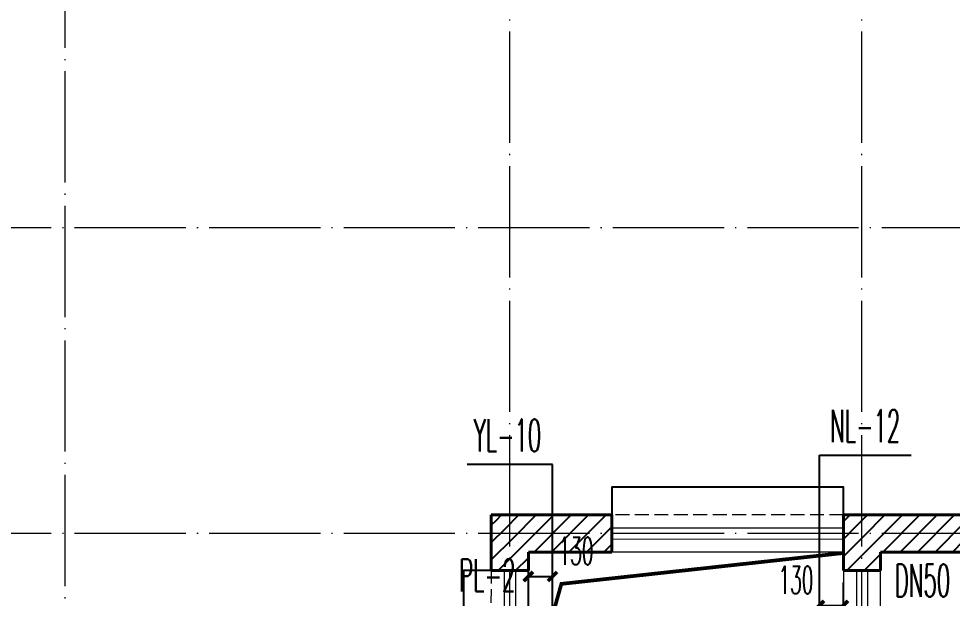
# Model space of a CAD drawing. Extents: x 27938 to 1042331, y -235042 to 1535213.
# Drawn here: x 697467 to 702504, y 144332 to 147460 of the extents above; entities that cross this region are included whole.
import ezdxf

# ---------------------------------------------------------------- set-up
doc = ezdxf.new("R2010")
doc.units = 0
doc.header["$LTSCALE"] = 1000
doc.header["$MEASUREMENT"] = 0
doc.linetypes.add('DASH', pattern=[0.35, 0.25, -0.1])
doc.linetypes.add('DOTE', pattern=[2.42, 2, -0.2, 0.02, -0.2])
for name, color, linetype in [('$RECOVER_210609100354-5', 7, 'Continuous'), ('3.5方案汇报，与郭总、侯月琴确定户型_t8$0$2020.03.04 -1安徽标准化洋房户型(UA）_t8_t8$0$看线', 154, 'Continuous'), ('DIM_凝结', 3, 'Continuous'), ('DIM_雨水', 3, 'Continuous'), ('DIM_餐饮排水', 3, 'Continuous'), ('TWT_DIM', 3, 'Continuous'), ('TWT_LEAD', 3, 'Continuous'), ('看线', 251, 'Continuous')]:
    doc.layers.add(name, color=color, linetype=linetype)
for name, color, linetype, lineweight in [('DOTE', 19, 'DOTE', 9), ('WALL', 9, 'Continuous', 40), ('平面-栏杆', 135, 'Continuous', 15), ('平面-看线', 45, 'Continuous', 15)]:
    doc.layers.add(name, color=color, linetype=linetype, lineweight=lineweight)
doc.styles.add('_TCH_DIM_T3', font='SIMPLEX.shx', dxfattribs={"width": 0.494118, "bigfont": 'GBCBIG.shx'})
doc.styles.add('_TWT_SERIAL', font='simplex.shx', dxfattribs={"width": 0.6, "oblique": 10, "height": 3, "bigfont": 'aadri.shx'})
doc.dimstyles.new('_TWT_ARCH&&50', dxfattribs={"dimtxt": 148.75, "dimasz": 50, "dimexe": 125, "dimexo": 150, "dimgap": 63.125, "dimtad": 1, "dimdec": 0, "dimzin": 0, "dimdsep": 46, "dimtxsty": '_TCH_DIM_T3', "dimblk": 'ARCHTICK', "dimcen": 0.09, "dimclrt": 7, "dimazin": 2, "dimtfac": 1, "dimtdec": 0, "dimtix": 1, "dimtmove": 2, "dimatfit": 3, "dimfxl": 1, "dimtolj": 1, "dimtzin": 0, "dimarcsym": 0})
pattern_1 = [(45, (0, 47.75), (-47.022601, 47.022601), [])]

# ---------------------------------------------------------------- blocks, each defined once
blk = doc.blocks.new('GFDGDGRDGRDG')
at = {"layer": 'DOTE', "linetype": 'DOTE', "ltscale": 0.3}
for p, q in [((590893.7, 360558.3), (590893.7, 376108.3)), ((593293.7, 368758.3), (593293.7, 376108.3)), ((595193.7, 368758.3), (595193.7, 376108.3)), ((626393.7, 374108.3), (573593.7, 374108.3)), ((626393.7, 372458.3), (573593.7, 372458.3))]:
    blk.add_line(p, q, dxfattribs=at)
blk = doc.blocks.new('_ArchTick')
at = {"color": 0, "linetype": 'ByBlock', "const_width": 0.4}
blk.add_lwpolyline([(-0.5, -0.5), (0.5, 0.5)], dxfattribs=at)
blk = doc.blocks.new('*D275')
at = {"layer": 'Defpoints', "color": 0}
for p in [(700346.8, 144450), (700216.6, 143912.4), (700346.6, 143912.3)]:
    blk.add_point(p, dxfattribs=at)
at = {"layer": 'TWT_DIM', "color": 0, "lineweight": -2}
for p, q in [((700216.7, 144062.4), (700216.9, 144575.1)), ((700346.6, 144062.3), (700346.9, 144575)), ((700216.9, 144450.1), (700346.8, 144450))]:
    blk.add_line(p, q, dxfattribs=at)
at = {"layer": 'TWT_DIM', "color": 0, "lineweight": -2, "xscale": 50, "yscale": 50, "zscale": 50}
for p, rotation in [((700216.9, 144450.1), 179.9756820544807), ((700346.8, 144450), 359.9756820544807)]:
    blk.add_blockref('_ArchTick', p, dxfattribs=dict(at, rotation=rotation))
at = {"layer": 'TWT_DIM', "color": 7, "insert": (700473.5, 144587.5), "char_height": 148.75, "attachment_point": 5, "rotation": 359.9757, "style": '_TCH_DIM_T3'}
blk.add_mtext('\\A1;130', dxfattribs=at)
blk = doc.blocks.new('*D405')
at = {"layer": 'Defpoints', "color": 0}
for p in [(701916.5, 144293.6), (701786.6, 143912.3), (701916.5, 143912.3)]:
    blk.add_point(p, dxfattribs=at)
at = {"layer": 'TWT_DIM', "color": 0, "lineweight": -2}
for p, q in [((701786.6, 144062.3), (701786.6, 144418.6)), ((701916.5, 144062.3), (701916.5, 144418.6)), ((701786.6, 144293.6), (701916.5, 144293.6))]:
    blk.add_line(p, q, dxfattribs=at)
at = {"layer": 'TWT_DIM', "color": 0, "lineweight": -2, "xscale": 50, "yscale": 50, "zscale": 50, "rotation": 180}
blk.add_blockref('_ArchTick', (701786.6, 144293.6), dxfattribs=at)
at = {"layer": 'TWT_DIM', "color": 0, "lineweight": -2, "xscale": 50, "yscale": 50, "zscale": 50}
blk.add_blockref('_ArchTick', (701916.5, 144293.6), dxfattribs=at)
at = {"layer": 'TWT_DIM', "color": 7, "insert": (701660, 144431.1), "char_height": 148.75, "attachment_point": 5, "style": '_TCH_DIM_T3'}
blk.add_mtext('\\A1;130', dxfattribs=at)

msp = doc.modelspace()

# ---------------------------------------------------------------- hatches: boundary and pattern name
at = {"layer": '$RECOVER_210609100354-5'}
h = msp.add_hatch(dxfattribs=at)
h.set_pattern_fill('普通砖', color=256, scale=50, style=0)
h.set_pattern_definition(pattern_1)
h.paths.add_polyline_path([(700216.6, 144582.3), (700016.6, 144782.3), (700016.6, 144482.3), (700216.6, 144482.3)])
h = msp.add_hatch(dxfattribs=at)
h.set_pattern_fill('普通砖', color=256, scale=50, style=0)
h.set_pattern_definition(pattern_1)
h.paths.add_polyline_path([(700016.6, 144782.3), (700216.6, 144582.3), (700666.5, 144582.3), (700666.5, 144782.3)])
h = msp.add_hatch(dxfattribs=at)
h.set_pattern_fill('普通砖', color=256, scale=50, style=0)
h.set_pattern_definition(pattern_1)
h.paths.add_polyline_path([(702116.6, 144582.3), (701916.6, 144782.3), (701916.6, 144482.3), (702116.6, 144482.3)])
h = msp.add_hatch(dxfattribs=at)
h.set_pattern_fill('普通砖', color=256, scale=50, style=0)
h.set_pattern_definition(pattern_1)
h.paths.add_polyline_path([(701916.6, 144782.3), (702116.6, 144582.3), (702566.6, 144582.3), (702566.6, 144782.3)])

# ---------------------------------------------------------------- linework, layer by layer
at = {"color": 8, "const_width": 20}
msp.add_lwpolyline([(700216.6, 143776.9), (700394.8, 144410.3), (701916.9, 144576.9)], dxfattribs=at)
at = {"layer": 'DIM_凝结'}
for p, q in [((701786.6, 143912.3), (701786.6, 145104.9)), ((701786.6, 145104.9), (702281.3, 145104.9))]:
    msp.add_line(p, q, dxfattribs=at)
at = {"layer": 'DIM_雨水'}
for p, q in [((700346.6, 145054.3), (699886.6, 145054.3)), ((700346.6, 143912.3), (700346.6, 145054.3))]:
    msp.add_line(p, q, dxfattribs=at)
at = {"layer": 'WALL', "color": 8}
for p, q in [((700016.6, 144782.3), (700016.6, 144482.3)), ((700016.6, 144782.3), (700666.5, 144782.3)), ((700666.5, 144782.3), (700666.5, 144582.3)), ((701916.6, 144782.3), (701916.6, 144482.3)), ((701916.6, 144782.3), (702566.6, 144782.3)), ((700216.6, 144582.3), (700216.6, 144482.3)), ((700216.6, 144582.3), (700666.5, 144582.3)), ((702116.6, 144582.3), (702116.6, 144482.3)), ((702116.6, 144582.3), (702566.6, 144582.3)), ((700216.6, 144482.3), (700016.6, 144482.3)), ((702116.6, 144482.3), (701916.6, 144482.3))]:
    msp.add_line(p, q, dxfattribs=at)
at = {"layer": '平面-栏杆', "color": 8}
for points in [[(700666.5, 144712.3), (701916.6, 144712.6)], [(700666.5, 144652.3), (701916.6, 144652.6)], [(700086.9, 144482.3), (700086.6, 143782.3)], [(700146.9, 144482.3), (700146.6, 143782.3)], [(701986.6, 144482.3), (701986.9, 143782.3)], [(702046.6, 144482.3), (702046.9, 143782.3)]]:
    msp.add_lwpolyline(points, dxfattribs=at)
at = {"layer": '平面-看线', "color": 8, "linetype": 'DASH', "ltscale": 0.3}
msp.add_line((700016.6, 143782.3), (700016.9, 144482.3), dxfattribs=at)
at = {"layer": '平面-看线', "color": 8}
msp.add_line((702116.9, 143782.3), (702116.6, 144482.3), dxfattribs=at)
at = {"layer": '平面-看线', "color": 8, "linetype": 'DASH', "ltscale": 0.3}
msp.add_lwpolyline([(701916.6, 144782.3), (700666.5, 144782.3)], dxfattribs=at)
at = {"layer": '平面-看线', "color": 8}
for points in [[(701916.6, 144582.3), (700666.5, 144582.3)], [(700216.9, 144482.3), (700216.6, 143782.3)], [(701916.6, 144482.3), (701916.9, 143782.3)]]:
    msp.add_lwpolyline(points, dxfattribs=at)
at = {"layer": '看线', "color": 8, "ltscale": 0.5}
for points in [[(701916.6, 144782.3), (701916.6, 144932.3), (700666.5, 144932.3), (700666.5, 144782.3)], [(700016.9, 144482.3), (699866.9, 144482.3), (699866.9, 143932.3), (698466.6, 143932.3), (698466.6, 143782.3)]]:
    msp.add_lwpolyline(points, dxfattribs=at)

# ---------------------------------------------------------------- block references
at = {"layer": '3.5方案汇报，与郭总、侯月琴确定户型_t8$0$2020.03.04 -1安徽标准化洋房户型(UA）_t8_t8$0$看线', "ltscale": 10}
msp.add_blockref('GFDGDGRDGRDG', (106822.9, -227776), dxfattribs=at)

# ---------------------------------------------------------------- texts
at = {"layer": 'DIM_凝结', "color": 7, "style": '_TWT_SERIAL', "width": 0.48}
msp.add_text('NL-12', height=175, dxfattribs=at).set_placement((701845.4, 145174.9))
at = {"layer": 'DIM_雨水', "color": 7, "style": '_TWT_SERIAL', "width": 0.48}
msp.add_text('YL-10', height=175, dxfattribs=at).set_placement((699921.6, 145124.3))
at = {"layer": 'DIM_餐饮排水', "color": 7, "style": '_TWT_SERIAL', "width": 0.48}
msp.add_text('PL-2', height=175, dxfattribs=at).set_placement((699844, 144369.5))
at = {"layer": 'TWT_LEAD', "color": 7, "style": '_TWT_SERIAL', "width": 0.48}
msp.add_text('DN50', height=175, dxfattribs=at).set_placement((702193.1, 144341.1))

# ---------------------------------------------------------------- dimensions: what is measured, and where the dimension line sits
at = {"layer": 'TWT_DIM'}
for base, p1, p2, angle, picture, middle in [((700346.8, 144450), (700216.6, 143912.4), (700346.6, 143912.3), 359.9757, '*D275', (700473.5, 144587.5)), ((701916.5, 144293.6), (701786.6, 143912.3), (701916.5, 143912.3), 0, '*D405', (701660, 144431.1))]:
    dim = msp.add_linear_dim(base=base, p1=p1, p2=p2, angle=angle, dimstyle='_TWT_ARCH&&50', dxfattribs=at)
    dim.commit()
    dim.dimension.update_dxf_attribs({"geometry": picture, "text_midpoint": middle, "dimtype": 129})

doc.saveas('drawing.dxf')
